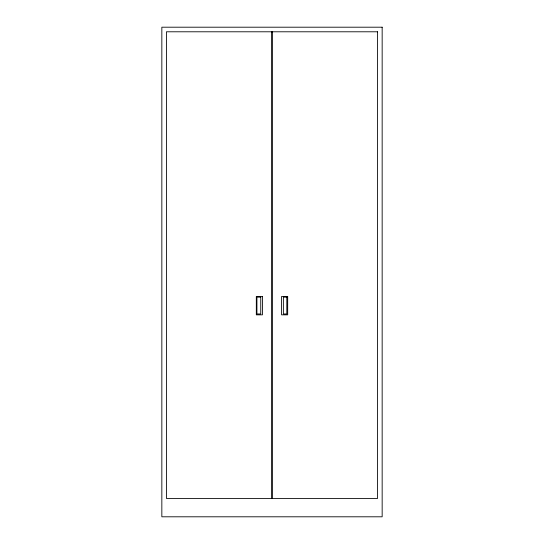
<?xml version="1.0" encoding="UTF-8"?>
<svg xmlns="http://www.w3.org/2000/svg" width="544" height="544" viewBox="0 0 544 544"><rect width="100%" height="100%" fill="white"/><g stroke="black" fill="none" stroke-linecap="round" stroke-linejoin="round"><path stroke-width="0.82" d="M272.381 31.79L272.381 498.44M271.619 31.79L271.619 498.44M382.16 27.2L161.84 27.2L161.84 516.8L382.16 516.8L382.16 27.2M377.57 31.79L166.43 31.79L166.43 498.44L377.57 498.44L377.57 31.79M262.439 296.48L256.319 296.48L256.319 314.84L262.439 314.84L262.439 296.48M287.681 296.48L281.561 296.48L281.561 314.84L287.681 314.84L287.681 296.48M260.746 297.14L256.918 297.14L256.918 313.97L260.746 313.97L260.746 297.14M286.817 297.146L283.37 297.146L283.37 313.976L286.817 313.976L286.817 297.146"/></g></svg>
